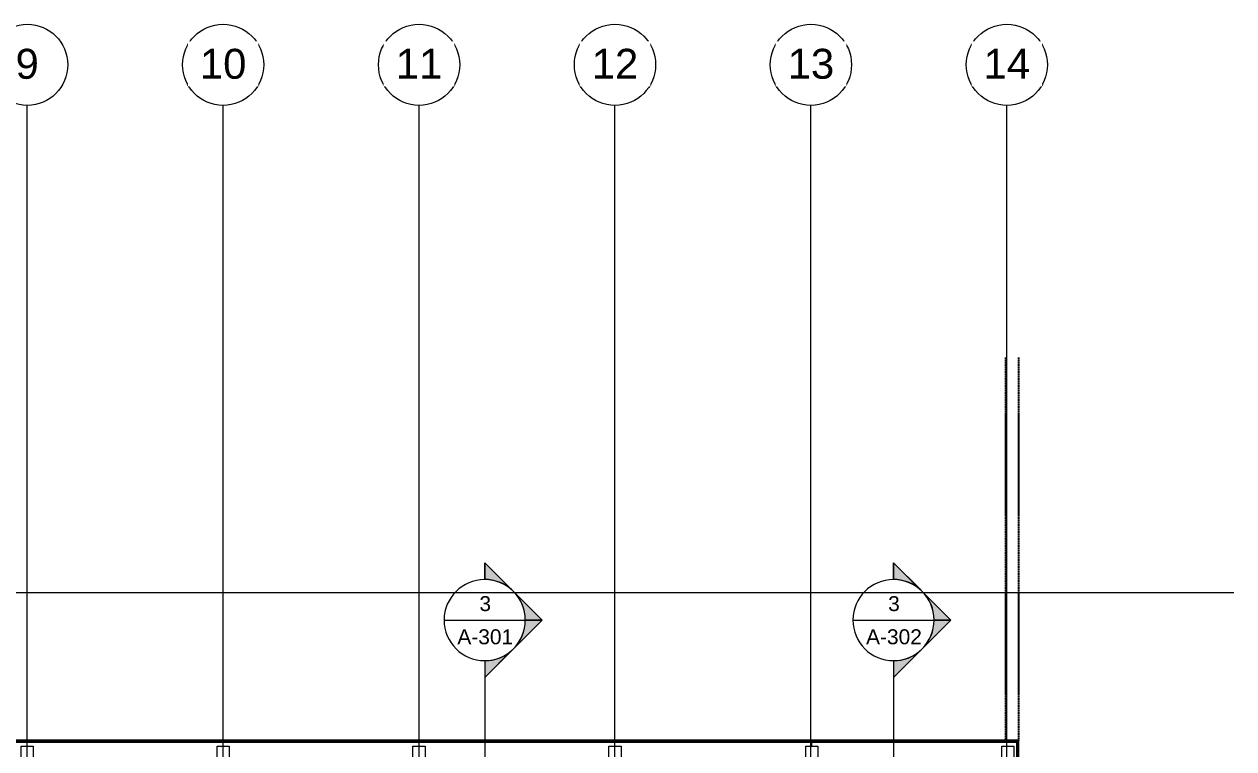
# Model space of a CAD drawing. Header units: inches. Extents: x 21571 to 32399, y -23276 to -19987.
# Drawn here: x 30612 to 32399, y -21133 to -20062 of the extents above; entities that cross this region are included whole.
import ezdxf

# ---------------------------------------------------------------- set-up
doc = ezdxf.new("R2010")
doc.units = ezdxf.units.IN
doc.header["$MEASUREMENT"] = 0
doc.linetypes.add('Grid Line 1_2_', pattern=[0.875, 0.5, -0.125, 0.125, -0.125])
doc.linetypes.add('Hidden', pattern=[0.28125, 0.1875, -0.09375])
for name, color, linetype, lineweight in [('A-PROP-SBCK', 71, 'Hidden', 25), ('A-WALL', 113, 'Continuous', 9), ('A-WALL-PATT', 111, 'Continuous', 25), ('G-ANNO-SYMB', 111, 'Continuous', 9), ('L-SITE-WALL', 31, 'Continuous', 9), ('S-BEAM', 12, 'Continuous', 9), ('S-GRID', 1, 'Continuous', 9), ('S-GRID-IDEN', 1, 'Continuous', 9)]:
    doc.layers.add(name, color=color, linetype=linetype, lineweight=lineweight)
doc.styles.add('Arial', font='arial.ttf', dxfattribs={"height": 44.258982})
doc.styles.add('Arial_1', font='arial.ttf', dxfattribs={"height": 22.129491})
pattern_1 = [(0, (5793.642, 0), (0, 30), []), (90, (5793.642, 0), (-30, 2e-15), [])]

# ---------------------------------------------------------------- blocks, each defined once
blk = doc.blocks.new('Family7 - Family7-772884-Roof Low')
at = {"layer": 'S-BEAM'}
for p, q in [((23076.9, -22360.2), (23076.9, -21129.5)), ((23076.9, -21129.5), (23094.9, -21129.5)), ((23094.9, -21129.5), (23094.9, -22360.2)), ((23076.9, -22360.2), (23094.9, -22360.2))]:
    blk.add_line(p, q, dxfattribs=at)
blk = doc.blocks.new('Grid - Grid Head - Circle-14747-Roof Low')
at = {"layer": 'S-GRID-IDEN'}
blk.add_circle((0, 0), 0.25, dxfattribs=at)
blk = doc.blocks.new('Section - Section Head - Filled-1526-Roof Low')
at = {"layer": 'G-ANNO-SYMB'}
h = blk.add_hatch(color=256, dxfattribs=at)
edge = h.paths.add_edge_path(flags=0)
edge.add_line((-0.4268, 0.1768), (-0.25, 0.3536))
edge.add_line((-0.25, 0.3536), (-0.25, 0.25))
edge.add_arc((-0.25, 0), 0.25, 90, 135)
h = blk.add_hatch(color=256, dxfattribs=at)
edge = h.paths.add_edge_path(flags=0)
edge.add_arc((-0.25, 0), 0.25, 45, 90)
edge.add_line((-0.25, 0.25), (-0.25, 0.3536))
edge.add_line((-0.25, 0.3536), (-0.0732, 0.1768))
h = blk.add_hatch(color=256, dxfattribs=at)
edge = h.paths.add_edge_path(flags=0)
edge.add_arc((-0.25, 0), 0.2503, 137.9216, 180)
edge.add_line((-0.5003, 0), (-0.6036, 0))
edge.add_line((-0.6036, 0), (-0.4358, 0.1678))
h = blk.add_hatch(color=256, dxfattribs=at)
edge = h.paths.add_edge_path(flags=0)
edge.add_line((-0.0642, 0.1678), (0.1036, 0))
edge.add_line((0.1036, 0), (0.0003, 0))
edge.add_arc((-0.25, 0), 0.2503, 0, 42.0784)
for p, q in [((-0.25, 0.3536), (-0.6036, 0)), ((-0.25, 0.3536), (-0.4268, 0.1768)), ((-0.25, 0.3536), (0.1036, 0)), ((-0.25, 0.25), (-0.25, 0.3536)), ((-0.0732, 0.1768), (-0.25, 0.3536)), ((-0.25, 0.3536), (-0.25, 0.25)), ((-0.4358, 0.1678), (-0.6036, 0)), ((0.1036, 0), (-0.0642, 0.1678)), ((-0.6036, 0), (-0.5003, 0)), ((0.0003, 0), (0.1036, 0)), ((-0.5, 0), (-0.6036, 0)), ((0, 0), (0.1036, 0))]:
    blk.add_line(p, q, dxfattribs=at)
for radius, start, end in [(0.25, 360, 180), (0.25, 90, 135), (0.25, 45, 90), (0.2503, 137.9216, 180), (0.2503, 0, 42.0784), (0.25, 180, 360)]:
    blk.add_arc((-0.25, 0), radius, start, end, dxfattribs=at)

msp = doc.modelspace()

# ---------------------------------------------------------------- hatches: boundary and pattern name
at = {"layer": 'A-WALL-PATT', "lineweight": 9}
h = msp.add_hatch(dxfattribs=at)
h.set_pattern_fill('FP_3', color=256, style=0, pattern_type=2)
h.set_pattern_definition(pattern_1)
h.paths.add_polyline_path([(31604.7, -21123.8), (31774.7, -21123.8), (31774.7, -21122.8), (28581.3, -21122.8), (28581.3, -21123.8), (31051.7, -21123.8)], flags=0)
h = msp.add_hatch(dxfattribs=at)
h.set_pattern_fill('FP_3', color=256, style=0, pattern_type=2)
h.set_pattern_definition(pattern_1)
h.paths.add_polyline_path([(32078.9, -21123.8), (32079.9, -21123.8), (32079.9, -21122.8), (31774.7, -21122.8), (31774.7, -21123.8), (31881.2, -21123.8)], flags=0)
h = msp.add_hatch(dxfattribs=at)
h.set_pattern_fill('FP_3', color=256, style=0, pattern_type=2)
h.set_pattern_definition(pattern_1)
h.paths.add_polyline_path([(32078.9, -22220.4), (32079.9, -22220.4), (32079.9, -21123.8), (32078.9, -21123.8), (32078.9, -22104.4)], flags=0)

# ---------------------------------------------------------------- linework, layer by layer
at = {"layer": 'A-PROP-SBCK'}
for p, q in [((32061.8, -20555), (32061.8, -21121.3)), ((32081.2, -20555), (32081.2, -21121.3))]:
    msp.add_line(p, q, dxfattribs=at)
at = {"layer": 'A-WALL'}
for p, q in [((28581.3, -21122.8), (32079.9, -21122.8)), ((28581.3, -21123.8), (32078.9, -21123.8)), ((32078.9, -22220.4), (32078.9, -21123.8)), ((32079.9, -22220.4), (32079.9, -21122.8))]:
    msp.add_line(p, q, dxfattribs=at)
at = {"layer": 'G-ANNO-SYMB'}
for p, q in [((31232.5, -20943.1), (31352.5, -20943.1)), ((31836.5, -20943.1), (31956.5, -20943.1)), ((31292.5, -21003.1), (31292.5, -22908.8)), ((31896.5, -21003.1), (31896.5, -22908.8))]:
    msp.add_line(p, q, dxfattribs=at)
at = {"layer": 'L-SITE-WALL', "lineweight": 25}
for p, q in [((32081.4, -21121.3), (28581.3, -21121.3)), ((31774.7, -21121.3), (31774.7, -21129.5)), ((32081.4, -22220.4), (32081.4, -21121.3))]:
    msp.add_line(p, q, dxfattribs=at)
at = {"layer": 'S-GRID', "linetype": 'Grid Line 1_2_'}
for p, q in [((30616.5, -23275.7), (30616.5, -20181.9)), ((30906, -23275.7), (30906, -20181.9)), ((31195.5, -23275.7), (31195.5, -20181.9)), ((31485, -23275.7), (31485, -20181.9)), ((31774.5, -23275.7), (31774.5, -20181.9)), ((32064, -23275.7), (32064, -20181.9)), ((32399.3, -20902.6), (27492.2, -20902.6))]:
    msp.add_line(p, q, dxfattribs=at)

# ---------------------------------------------------------------- block references
at = {"layer": 'G-ANNO-SYMB', "xscale": 239.9999999999998, "yscale": 239.9999999999998, "zscale": 239.9999999999998, "rotation": 269.9999999999996}
for p in [(31292.5, -21003.1), (31896.5, -21003.1)]:
    msp.add_blockref('Section - Section Head - Filled-1526-Roof Low', p, dxfattribs=at)
at = {"layer": 'S-BEAM'}
for p in [(7530.6, 0), (7820.1, 0), (8109.6, 0), (8399.1, 0), (8690, 0), (8979.5, 0)]:
    msp.add_blockref('Family7 - Family7-772884-Roof Low', p, dxfattribs=at)
at = {"layer": 'S-GRID-IDEN', "xscale": 239.9999999999998, "yscale": 239.9999999999998, "zscale": 239.9999999999998}
for p in [(30616.5, -20121.9), (30906, -20121.9), (31195.5, -20121.9), (31485, -20121.9), (31774.5, -20121.9), (32064, -20121.9)]:
    msp.add_blockref('Grid - Grid Head - Circle-14747-Roof Low', p, dxfattribs=at)

# ---------------------------------------------------------------- texts
at = {"layer": 'G-ANNO-SYMB', "attachment_point": 2, "line_spacing_factor": 0.938532, "style": 'Arial_1'}
for s, insert, char_height, width in [('3', (31293.3, -20907.7), 22.1, 20.52), ('3', (31897.2, -20907.7), 22.1, 20.52), ('A-301', (31293.3, -20956.7), 22.13, 98.28), ('A-302', (31897.2, -20956.7), 22.13, 98.28)]:
    msp.add_mtext(s, dxfattribs=dict(at, insert=insert, char_height=char_height, width=width))

# ---------------------------------------------------------------- next in the draw order: texts
at = {"layer": 'S-GRID-IDEN', "attachment_point": 2, "line_spacing_factor": 0.938532, "style": 'Arial', "bg_fill": 3, "box_fill_scale": 1.25, "bg_fill_color": 0, "bg_fill_transparency": 0}
for s, insert, char_height, width in [('9', (30616.5, -20098.3), 44.3, 41.04), ('10', (30906, -20098.3), 44.26, 82.08), ('11', (31195.5, -20098.3), 44.26, 82.08), ('12', (31485, -20098.3), 44.26, 82.08), ('13', (31774.5, -20098.3), 44.26, 82.08), ('14', (32064, -20098.3), 44.26, 82.08)]:
    msp.add_mtext(s, dxfattribs=dict(at, insert=insert, char_height=char_height, width=width))

doc.saveas('drawing.dxf')
